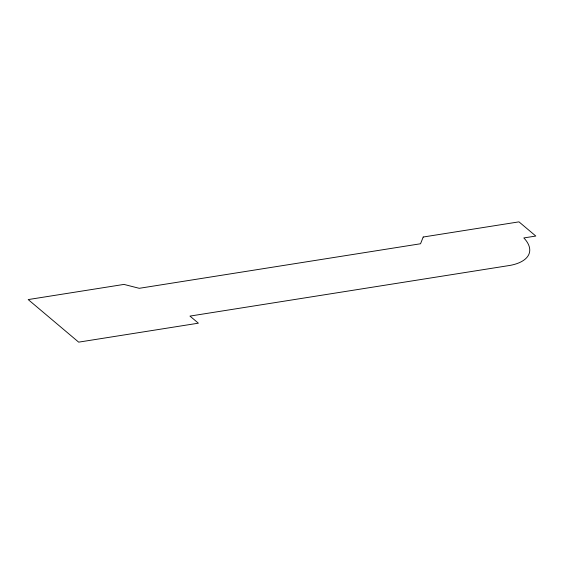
<?xml version="1.0" encoding="UTF-8"?>
<svg xmlns="http://www.w3.org/2000/svg" width="564" height="564" viewBox="0 0 564 564"><rect width="100%" height="100%" fill="white"/><g stroke="black" fill="none" stroke-linecap="round" stroke-linejoin="round"><path stroke-width="0.85" d="M423.211 237.021L420.547 243.761L139.245 288.31L123.96 284.411L28.2 299.576L78.678 342.144L198.38 323.186L189.962 316.094L510.166 265.383A50.887 23.103 12.4 0 0 523.829 237.938L535.8 236.041L518.972 221.856L423.211 237.021"/></g></svg>
